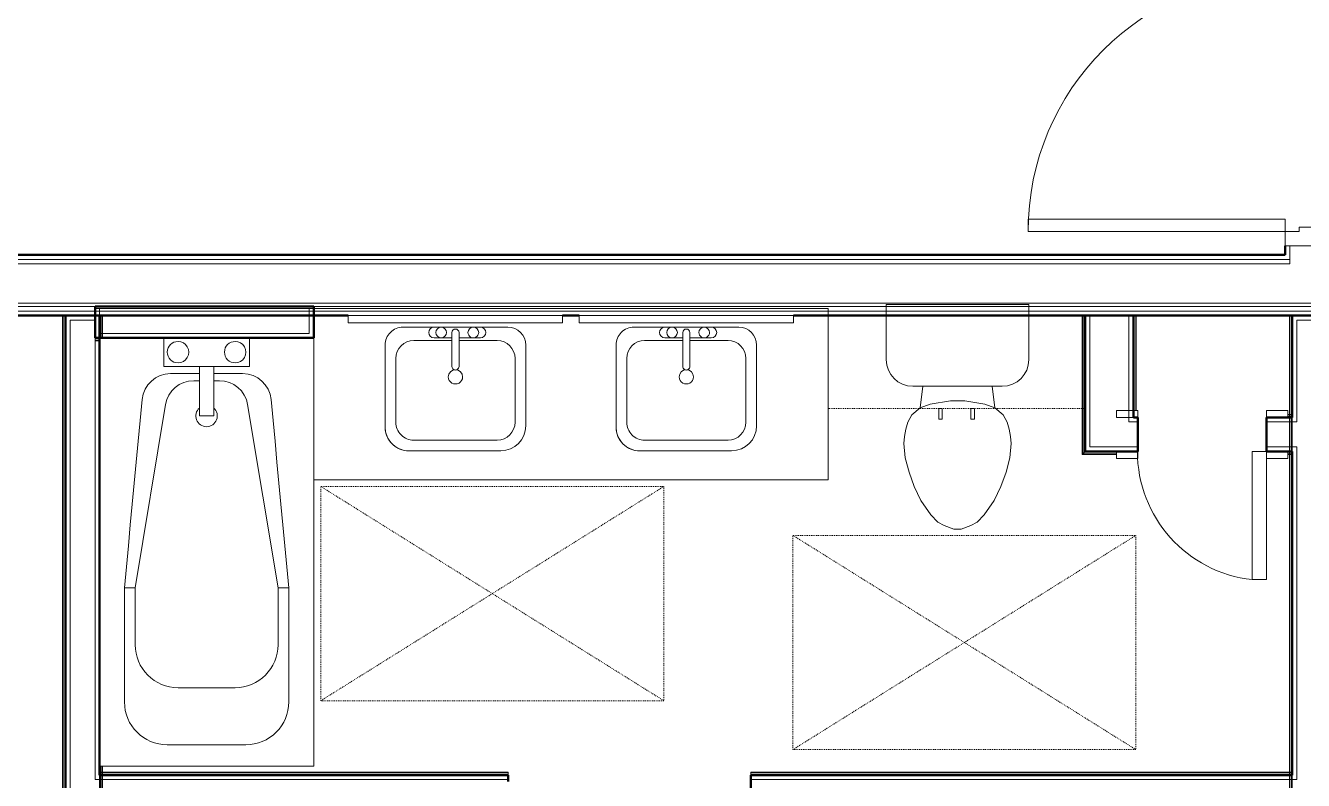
# Model space of a CAD drawing. Header units: inches. Extents: x -4218 to -1830, y 9756 to 12426.
# Drawn here: x -3681.6 to -3502.7, y 10279.2 to 10385 of the extents above; entities that cross this region are included whole.
import ezdxf

# ---------------------------------------------------------------- set-up
doc = ezdxf.new("R2010")
doc.units = ezdxf.units.IN
doc.header["$MEASUREMENT"] = 0
doc.linetypes.add('Dash', pattern=[0.25, 0.125, -0.125])
for name, color, linetype, lineweight in [('0-1', 7, 'Continuous', 5), ('0-2', 252, 'Continuous', 9), ('0-3', 7, 'Continuous', 9), ('A-DOOR-1', 7, 'Continuous', 9), ('A-DOOR-2', 50, 'Continuous', 20), ('A-DOOR-FRAM-1', 50, 'Continuous', 20), ('A-GENM-HDLN-1', 7, 'Dash', 9), ('A-WALL-1', 250, 'Continuous', 50), ('A-WALL-2', 10, 'Continuous', 13), ('A-WALL-3', 253, 'Continuous', 9), ('A-WALL-4', 254, 'Continuous', 9), ('A-WALL-5', 252, 'Continuous', 9), ('A-WALL-6', 7, 'Continuous', 9), ('I-WALL-1', 250, 'Continuous', 50), ('I-WALL-2', 254, 'Continuous', 9), ('I-WALL-3', 253, 'Continuous', 9), ('I-WALL-4', 252, 'Continuous', 9), ('P-SANR-FIXT-1', 7, 'Continuous', 9), ('P-SANR-FIXT-2', 252, 'Continuous', 9), ('P-SANR-FIXT-3', 253, 'Continuous', 9), ('Q-CASE-1', 253, 'Continuous', 9), ('Q-CASE-2', 252, 'Continuous', 9), ('Q-CASE-3', 7, 'Continuous', 9), ('Q-CASE-5', 254, 'Continuous', 9), ('Q-CASE-6', 7, 'Dash', 9)]:
    doc.layers.add(name, color=color, linetype=linetype, lineweight=lineweight)

# ---------------------------------------------------------------- blocks, each defined once
blk = doc.blocks.new('Basic Wall _ INT - W4BØF - _5_8 GYP - 2X4 WOOD_BATT_ - 5_8 GYP_ - ___-2683477-BACKGROUND - 1ST FLOOR')
at = {"layer": 'A-WALL-3'}
for p, q in [((-3671.3, 10344.34), (-3671.26, 10344.34)), ((-3671.26, 10344.34), (-3671.23, 10344.34)), ((-3671.23, 10344.34), (-3671.17, 10344.34)), ((-3671.17, 10344.34), (-3671.1, 10344.34)), ((-3671.1, 10344.34), (-3671, 10344.34)), ((-3671, 10344.34), (-3670.89, 10344.34)), ((-3670.95, 10341.84), (-3670.95, 10344.34)), ((-3671.3, 10341.84), (-3671.3, 10341.21)), ((-3670.95, 10341.21), (-3670.95, 10341.83)), ((-3671.3, 10279.96), (-3671.3, 10276.96)), ((-3670.95, 10280.26), (-3670.95, 10280.38)), ((-3670.95, 10280.17), (-3670.95, 10280.26)), ((-3670.95, 10280.11), (-3670.95, 10280.17)), ((-3670.95, 10279.34), (-3670.95, 10279.96)), ((-3670.95, 10276.96), (-3670.95, 10279.34)), ((-3671.3, 10239.96), (-3671.3, 10236.96))]:
    blk.add_line(p, q, dxfattribs=at)
at = {"layer": 'A-WALL-4'}
for p, q in [((-3671.27, 10344.34), (-3671.3, 10344.34)), ((-3671.3, 10344.34), (-3671.3, 10341.84)), ((-3671.1, 10344.34), (-3671.16, 10344.34)), ((-3670.95, 10344.34), (-3671.09, 10344.34)), ((-3670.89, 10344.34), (-3670.95, 10344.34))]:
    blk.add_line(p, q, dxfattribs=at)
at = {"layer": 'A-WALL-5'}
for p, q in [((-3671.17, 10341.84), (-3671.17, 10344.34)), ((-3670.89, 10341.84), (-3670.89, 10344.34)), ((-3671.17, 10341.21), (-3671.17, 10341.84)), ((-3670.89, 10341.21), (-3670.89, 10341.83)), ((-3671.3, 10281.21), (-3671.3, 10279.96)), ((-3671.17, 10279.34), (-3671.17, 10279.96)), ((-3670.95, 10280.38), (-3670.95, 10281.21)), ((-3670.89, 10280.26), (-3670.89, 10280.38)), ((-3670.89, 10280.17), (-3670.89, 10280.26)), ((-3670.89, 10280.11), (-3670.89, 10280.17)), ((-3670.89, 10279.34), (-3670.89, 10279.96)), ((-3671.17, 10276.96), (-3671.17, 10279.34)), ((-3670.89, 10276.96), (-3670.89, 10279.33)), ((-3671.3, 10236.96), (-3671.3, 10210.34)), ((-3670.95, 10210.34), (-3670.95, 10236.96)), ((-3671.3, 10210.34), (-3671.27, 10210.34)), ((-3671.16, 10210.34), (-3671.1, 10210.34)), ((-3671.09, 10210.34), (-3670.95, 10210.34)), ((-3670.95, 10210.34), (-3670.89, 10210.34))]:
    blk.add_line(p, q, dxfattribs=at)
at = {"layer": 'A-WALL-6'}
for p, q in [((-3671.17, 10279.96), (-3671.17, 10281.21)), ((-3670.89, 10280.38), (-3670.89, 10281.21)), ((-3671.17, 10210.34), (-3671.17, 10236.96)), ((-3670.89, 10210.34), (-3670.89, 10236.96)), ((-3671.26, 10210.34), (-3671.3, 10210.34)), ((-3671.17, 10210.34), (-3671.26, 10210.34)), ((-3670.89, 10210.34), (-3671.17, 10210.34))]:
    blk.add_line(p, q, dxfattribs=at)
blk = doc.blocks.new('Basic Wall _ INT - W4BØF - _5_8 GYP - 2X4 WOOD_BATT_ - 5_8 GYP_ - ___-2683476-BACKGROUND - 1ST FLOOR')
at = {"layer": 'A-WALL-3'}
for p, q in [((-3676.4, 10344.34), (-3676.46, 10344.34)), ((-3676.25, 10344.34), (-3676.4, 10344.34)), ((-3676.19, 10344.34), (-3676.25, 10344.34)), ((-3676.05, 10344.34), (-3676.07, 10344.34)), ((-3676.05, 10276.96), (-3676.05, 10273.96)), ((-3676.05, 10239.96), (-3676.05, 10236.96))]:
    blk.add_line(p, q, dxfattribs=at)
at = {"layer": 'A-WALL-5'}
for p, q in [((-3676.46, 10344.34), (-3676.17, 10344.34)), ((-3676.4, 10276.96), (-3676.4, 10344.34)), ((-3676.17, 10344.34), (-3676.09, 10344.34)), ((-3676.09, 10344.34), (-3676.05, 10344.34)), ((-3676.05, 10344.34), (-3676.05, 10276.96)), ((-3676.4, 10210.34), (-3676.4, 10236.96)), ((-3676.05, 10236.96), (-3676.05, 10210.34)), ((-3676.46, 10210.34), (-3676.4, 10210.34)), ((-3676.4, 10210.34), (-3676.25, 10210.34)), ((-3676.25, 10210.34), (-3676.19, 10210.34)), ((-3676.07, 10210.34), (-3676.05, 10210.34))]:
    blk.add_line(p, q, dxfattribs=at)
at = {"layer": 'A-WALL-6'}
for p, q in [((-3676.46, 10276.96), (-3676.46, 10344.34)), ((-3676.17, 10344.34), (-3676.17, 10276.96)), ((-3676.46, 10210.34), (-3676.46, 10236.96)), ((-3676.17, 10236.96), (-3676.17, 10210.34)), ((-3676.17, 10210.34), (-3676.46, 10210.34)), ((-3676.09, 10210.34), (-3676.17, 10210.34)), ((-3676.05, 10210.34), (-3676.09, 10210.34))]:
    blk.add_line(p, q, dxfattribs=at)
blk = doc.blocks.new('Basic Wall _ INT - W4BØF - _5_8 GYP - 2X4 WOOD_BATT_ - 5_8 GYP_ - ___-2683478-BACKGROUND - 1ST FLOOR')
at = {"layer": 'A-WALL-3'}
for p, q in [((-3671.3, 10280.26), (-3671.3, 10280.38)), ((-3671.3, 10280.09), (-3671.3, 10280.26)), ((-3671.3, 10280.09), (-3671.3, 10280.09)), ((-3671.3, 10280.03), (-3671.3, 10280.09)), ((-3671.15, 10280.32), (-3671.1, 10280.32)), ((-3671.09, 10280.32), (-3671, 10280.32)), ((-3670.99, 10280.32), (-3670.89, 10280.32)), ((-3504.69, 10280.32), (-3504.59, 10280.32)), ((-3504.58, 10280.32), (-3504.5, 10280.32)), ((-3504.49, 10280.32), (-3504.44, 10280.32)), ((-3504.3, 10280.38), (-3504.3, 10280.09)), ((-3504.3, 10280.09), (-3504.3, 10280.08)), ((-3504.3, 10280.08), (-3504.3, 10280.03))]:
    blk.add_line(p, q, dxfattribs=at)
at = {"layer": 'A-WALL-4'}
for p, q in [((-3671.3, 10280.38), (-3671.3, 10280.32)), ((-3671.3, 10280.32), (-3671.3, 10280.17)), ((-3671.3, 10280.17), (-3671.3, 10280.1)), ((-3671.3, 10279.99), (-3671.3, 10279.96)), ((-3504.3, 10280.32), (-3504.3, 10280.38)), ((-3504.3, 10280.17), (-3504.3, 10280.32)), ((-3504.3, 10280.1), (-3504.3, 10280.17)), ((-3504.3, 10279.96), (-3504.3, 10279.99))]:
    blk.add_line(p, q, dxfattribs=at)
at = {"layer": 'A-WALL-5'}
for p, q in [((-3671.3, 10280.01), (-3671.3, 10280.03)), ((-3671.3, 10279.96), (-3671.3, 10280.01)), ((-3614.1, 10279.96), (-3671.3, 10279.96)), ((-3671.15, 10280.38), (-3671.1, 10280.38)), ((-3671.09, 10280.38), (-3671, 10280.38)), ((-3670.99, 10280.38), (-3670.89, 10280.38)), ((-3670.89, 10280.32), (-3614.1, 10280.32)), ((-3614.1, 10280.32), (-3614.1, 10280.38)), ((-3614.1, 10280.17), (-3614.1, 10280.32)), ((-3614.1, 10280.1), (-3614.1, 10280.17)), ((-3614.1, 10279.96), (-3614.1, 10279.99)), ((-3580.1, 10280.38), (-3580.1, 10280.32)), ((-3580.1, 10280.32), (-3580.1, 10280.17)), ((-3580.1, 10280.32), (-3504.71, 10280.32)), ((-3580.1, 10280.17), (-3580.1, 10280.1)), ((-3580.1, 10279.99), (-3580.1, 10279.96)), ((-3504.3, 10279.96), (-3580.1, 10279.96)), ((-3504.69, 10280.38), (-3504.59, 10280.38)), ((-3504.58, 10280.38), (-3504.5, 10280.38)), ((-3504.49, 10280.38), (-3504.44, 10280.38)), ((-3504.3, 10280.03), (-3504.3, 10280.01)), ((-3504.3, 10280.01), (-3504.3, 10279.96))]:
    blk.add_line(p, q, dxfattribs=at)
at = {"layer": 'A-WALL-6'}
for p, q in [((-3614.1, 10280.09), (-3671.3, 10280.09)), ((-3670.89, 10280.38), (-3614.1, 10280.38)), ((-3614.1, 10280.38), (-3614.1, 10280.09)), ((-3614.1, 10280.09), (-3614.1, 10280.01)), ((-3614.1, 10280.01), (-3614.1, 10279.96)), ((-3580.1, 10280.09), (-3580.1, 10280.38)), ((-3580.1, 10280.38), (-3504.71, 10280.38)), ((-3504.3, 10280.09), (-3580.1, 10280.09)), ((-3580.1, 10280.01), (-3580.1, 10280.09)), ((-3580.1, 10279.96), (-3580.1, 10280.01))]:
    blk.add_line(p, q, dxfattribs=at)
blk = doc.blocks.new('Basic Wall _ INT - W4BØF - _5_8 GYP - 2X4 WOOD_BATT_ - 5_8 GYP_ - ___-2683486-BACKGROUND - 1ST FLOOR')
at = {"layer": 'A-WALL-3'}
for p, q in [((-3504.65, 10344.34), (-3504.71, 10344.34)), ((-3504.5, 10344.34), (-3504.65, 10344.34)), ((-3504.44, 10344.34), (-3504.5, 10344.34)), ((-3504.3, 10344.34), (-3504.32, 10344.34)), ((-3504.65, 10330.36), (-3504.65, 10330.47)), ((-3504.65, 10330.27), (-3504.65, 10330.35)), ((-3504.65, 10330.21), (-3504.65, 10330.26)), ((-3504.65, 10325.31), (-3504.65, 10330.06)), ((-3504.3, 10330.06), (-3504.3, 10325.31)), ((-3504.65, 10325.11), (-3504.65, 10325.16)), ((-3504.65, 10325.02), (-3504.65, 10325.1)), ((-3504.65, 10324.9), (-3504.65, 10325.01)), ((-3504.65, 10280.26), (-3504.65, 10280.38)), ((-3504.65, 10280.17), (-3504.65, 10280.26)), ((-3504.65, 10280.11), (-3504.65, 10280.17)), ((-3504.65, 10279.34), (-3504.65, 10279.96)), ((-3504.3, 10279.96), (-3504.3, 10275.21)), ((-3504.65, 10275.84), (-3504.65, 10279.27)), ((-3504.65, 10275.21), (-3504.65, 10275.83)), ((-3504.65, 10275.01), (-3504.65, 10275.07)), ((-3504.65, 10274.92), (-3504.65, 10275.01)), ((-3504.65, 10274.8), (-3504.65, 10274.92)), ((-3504.71, 10266.04), (-3504.65, 10266.01)), ((-3504.65, 10266.01), (-3504.5, 10265.95)), ((-3504.5, 10265.95), (-3504.44, 10265.93)), ((-3504.32, 10265.88), (-3504.3, 10265.87))]:
    blk.add_line(p, q, dxfattribs=at)
at = {"layer": 'A-WALL-5'}
for p, q in [((-3504.71, 10344.34), (-3504.42, 10344.34)), ((-3504.65, 10330.47), (-3504.65, 10344.34)), ((-3504.42, 10344.34), (-3504.41, 10344.34)), ((-3504.41, 10344.34), (-3504.38, 10344.34)), ((-3504.38, 10344.34), (-3504.36, 10344.34)), ((-3504.36, 10344.34), (-3504.34, 10344.34)), ((-3504.34, 10344.34), (-3504.3, 10344.34)), ((-3504.3, 10344.34), (-3504.3, 10330.06)), ((-3504.71, 10330.36), (-3504.71, 10330.47)), ((-3504.71, 10330.27), (-3504.71, 10330.35)), ((-3504.71, 10330.21), (-3504.71, 10330.26)), ((-3504.71, 10325.31), (-3504.71, 10330.06)), ((-3504.42, 10330.06), (-3504.42, 10329.45)), ((-3504.42, 10329.43), (-3504.42, 10325.33)), ((-3504.71, 10325.11), (-3504.71, 10325.16)), ((-3504.71, 10325.02), (-3504.71, 10325.1)), ((-3504.71, 10324.91), (-3504.71, 10325.01)), ((-3504.65, 10280.38), (-3504.65, 10324.89)), ((-3504.3, 10325.31), (-3504.3, 10279.96)), ((-3504.71, 10280.26), (-3504.71, 10280.38)), ((-3504.71, 10280.17), (-3504.71, 10280.26)), ((-3504.71, 10280.11), (-3504.71, 10280.17)), ((-3504.71, 10279.34), (-3504.71, 10279.96)), ((-3504.42, 10279.96), (-3504.42, 10279.34)), ((-3504.71, 10279.29), (-3504.71, 10279.34)), ((-3504.71, 10275.84), (-3504.71, 10279.26)), ((-3504.42, 10279.32), (-3504.42, 10275.84)), ((-3504.71, 10275.21), (-3504.71, 10275.82)), ((-3504.71, 10275.01), (-3504.71, 10275.07)), ((-3504.71, 10274.92), (-3504.71, 10275.01)), ((-3504.71, 10274.8), (-3504.71, 10274.92)), ((-3504.65, 10266.01), (-3504.65, 10274.8)), ((-3504.42, 10275.83), (-3504.42, 10275.21)), ((-3504.3, 10275.21), (-3504.3, 10265.87))]:
    blk.add_line(p, q, dxfattribs=at)
at = {"layer": 'A-WALL-6'}
for p, q in [((-3504.71, 10330.47), (-3504.71, 10344.34)), ((-3504.42, 10344.34), (-3504.42, 10330.06)), ((-3504.71, 10280.38), (-3504.71, 10324.89)), ((-3504.42, 10325.31), (-3504.42, 10279.96)), ((-3504.71, 10266.04), (-3504.71, 10274.8)), ((-3504.42, 10275.21), (-3504.42, 10265.92))]:
    blk.add_line(p, q, dxfattribs=at)
at = {"layer": 'A-WALL-6', "flags": 128}
for points in [[(-3504.42, 10265.92), (-3504.44, 10265.93), (-3504.5, 10265.95), (-3504.59, 10265.99), (-3504.71, 10266.04)], [(-3504.34, 10265.89), (-3504.36, 10265.89), (-3504.38, 10265.9), (-3504.4, 10265.91), (-3504.41, 10265.92), (-3504.42, 10265.92), (-3504.42, 10265.92)]]:
    blk.add_lwpolyline(points, dxfattribs=at)
blk = doc.blocks.new('Bath Tub - Maestro - 60_x30_-1352617-BACKGROUND - 1ST FLOOR')
at = {"layer": 'P-SANR-FIXT-1'}
for p, q in [((60, 30), (19.88, 30)), ((60, 0), (60, 30)), ((35, 26.5), (51, 26.5)), ((35, 26.5), (35, 25)), ((35, 25), (9.35, 20.74)), ((43, 25), (35, 25)), ((4, 21), (0, 21)), ((4, 16), (4, 21)), ((5, 16), (5, 20.04)), ((57, 20.5), (57, 9.5)), ((49, 11), (49, 19)), ((6, 16.8), (6, 16)), ((4, 14), (4, 16)), ((4, 16), (10.94, 16)), ((10.94, 14), (10.94, 16)), ((4, 9), (4, 14)), ((10.94, 14), (4, 14)), ((5, 9.96), (5, 14)), ((6, 14), (6, 13.2)), ((0, 9), (4, 9)), ((9.35, 9.26), (35, 5)), ((35, 3.5), (35, 5)), ((35, 5), (43, 5)), ((51, 3.5), (35, 3.5))]:
    blk.add_line(p, q, dxfattribs=at)
at = {"layer": 'P-SANR-FIXT-1', "flags": 128}
for points in [[(8.63, 24.03), (11.56, 24.3), (14.49, 24.58), (17.42, 24.85), (20.35, 25.13), (23.28, 25.4), (26.21, 25.68), (29.14, 25.95), (32.07, 26.23), (35, 26.5)], [(35, 3.5), (32.07, 3.77), (29.14, 4.05), (26.21, 4.32), (23.28, 4.6), (20.35, 4.87), (17.42, 5.15), (14.49, 5.42), (11.56, 5.7), (8.63, 5.97)]]:
    blk.add_lwpolyline(points, dxfattribs=at)
at = {"layer": 'P-SANR-FIXT-1'}
for centre, radius, start, end in [((51, 20.5), 6, 360, 90), ((9, 20.04), 4, 95.3558, 180), ((43, 19), 6, 360, 90), ((2, 19), 1.5, 360, 180), ((10, 16.8), 4, 99.4223, 180), ((2, 19), 1.5, 180, 360), ((10.94, 15), 1.5, 360, 137.9289), ((10.94, 15), 1.5, 222.0711, 360), ((10, 13.2), 4, 180, 260.5777), ((2, 11), 1.5, 360, 180), ((2, 11), 1.5, 180, 360), ((43, 11), 6, 270, 0), ((9, 9.96), 4, 180, 264.6442), ((51, 9.5), 6, 270, 360)]:
    blk.add_arc(centre, radius, start, end, dxfattribs=at)
at = {"layer": 'P-SANR-FIXT-2'}
for p, q in [((0, 30), (0, 21)), ((0, 21), (0, 9)), ((0, 9), (0, 0)), ((0, 0), (60, 0))]:
    blk.add_line(p, q, dxfattribs=at)
at = {"layer": 'P-SANR-FIXT-3'}
blk.add_line((0, 21), (0, 9), dxfattribs=at)
blk = doc.blocks.new('Toilet-Domestic-3D - Toilet-Domestic-3D-2939674-BACKGROUND - 1ST FLOOR')
at = {"layer": 'P-SANR-FIXT-1'}
for p, q in [((-3.74, 10), (-2.74, 11)), ((-2.74, 11), (-1.87, 11.5)), ((-1.87, 11.5), (-0.5, 12)), ((-0.5, 12), (0.5, 12)), ((0.5, 12), (1.87, 11.5)), ((1.87, 11.5), (2.74, 11)), ((2.74, 11), (3.74, 10)), ((-5.13, 8), (-3.74, 10)), ((3.74, 10), (5.13, 8)), ((-6.06, 6), (-5.13, 8)), ((5.13, 8), (6.06, 6)), ((-6.79, 4), (-6.06, 6)), ((6.06, 6), (6.79, 4)), ((-7.33, 1.99), (-6.79, 4)), ((6.79, 4), (7.33, 1.99)), ((-7.5, 0), (-7.33, 1.99)), ((7.33, 1.99), (7.5, 0)), ((-7.41, -1), (-7.5, 0)), ((-7.24, -2), (-7.41, -1)), ((7.41, -1), (7.24, -2)), ((7.5, 0), (7.41, -1)), ((-6.97, -3), (-7.24, -2)), ((-6.4, -4), (-6.97, -3)), ((6.97, -3), (6.4, -4)), ((7.24, -2), (6.97, -3)), ((-5.21, -5), (-6.4, -4)), ((-3.84, -5.5), (-5.21, -5)), ((-4.86, -8.02), (-5.21, -5)), ((5.21, -5), (3.84, -5.5)), ((4.86, -8.02), (5.21, -5)), ((6.4, -4), (5.21, -5)), ((-1, -6), (-3.84, -5.5)), ((1, -6), (-1, -6)), ((3.84, -5.5), (1, -6)), ((6.25, -8.02), (-6.25, -8.02)), ((-9.98, -11.75), (-9.98, -17.93)), ((9.98, -17.93), (9.98, -11.75))]:
    blk.add_line(p, q, dxfattribs=at)
for centre, start, end in [((-6.25, -11.75), 90, 180), ((6.25, -11.75), 0, 90)]:
    blk.add_arc(centre, 3.73, start, end, dxfattribs=at)
at = {"layer": 'P-SANR-FIXT-2'}
for p, q in [((-9.98, -17.93), (-9.98, -19.46)), ((-9.98, -19.48), (9.98, -19.48)), ((9.98, -19.47), (9.98, -17.93))]:
    blk.add_line(p, q, dxfattribs=at)
blk = doc.blocks.new('Bath Vanity - Bath Vanity 72_-3150018-BACKGROUND - 1ST FLOOR')
at = {"layer": 'Q-CASE-1'}
blk.add_line((36.74, 0.02), (36.74, 1), dxfattribs=at)
at = {"layer": 'Q-CASE-2'}
for p, q in [((36.74, 1), (36.74, 4.12)), ((-35.26, 1), (-35.26, 0)), ((-35.26, 0), (36.74, 0))]:
    blk.add_line(p, q, dxfattribs=at)
at = {"layer": 'Q-CASE-3'}
for p, q in [((36.74, 24), (-35.26, 24)), ((-35.26, 24), (-35.26, 1)), ((36.74, 4.12), (36.74, 24))]:
    blk.add_line(p, q, dxfattribs=at)
blk = doc.blocks.new('ADA Clearances - 30_x48_-1721104-BACKGROUND - 1ST FLOOR')
at = {"layer": 'A-GENM-HDLN-1'}
for p, q in [((15, 24), (-15, -24)), ((-15, 24), (15, -24)), ((-15, -24), (-15, 24)), ((-15, 24), (15, 24)), ((15, 24), (15, -24)), ((15, -24), (-15, -24))]:
    blk.add_line(p, q, dxfattribs=at)
blk = doc.blocks.new('M_Sink Vanity-Square - 500 x 440mm-V3-BACKGROUND - 1ST FLOOR')
at = {"layer": 'P-SANR-FIXT-1'}
for p, q in [((-5.72, 10.23), (7.14, 10.23)), ((-5.72, 10.23), (7.14, 10.23)), ((-5.22, 8.73), (6.46, 8.73)), ((-9.22, -4.59), (-9.22, 6.73)), ((-9.22, -4.59), (-9.22, 6.73)), ((-7.72, -2.72), (-7.72, 6.23)), ((8.96, 6.23), (8.96, -2.72)), ((10.46, 6.91), (10.46, -4.59)), ((10.46, 6.91), (10.46, -4.59)), ((0.12, -6.33), (0.12, -1.59)), ((1.12, -6.33), (1.12, -1.59)), ((0.12, -5.22), (-5.22, -5.22)), ((6.46, -5.22), (1.12, -5.22)), ((7.96, -7.09), (-6.72, -7.09)), ((7.96, -7.09), (-6.72, -7.09)), ((-2.88, -5.59), (0.12, -5.59)), ((3.62, -7.09), (-2.88, -7.09)), ((1.12, -5.59), (3.62, -5.59))]:
    blk.add_line(p, q, dxfattribs=at)
for centre, radius, start, end in [((-5.72, 6.73), 3.5, 90, 180), ((-5.72, 6.73), 3.5, 90, 180), ((7.14, 6.91), 3.32, 0, 90), ((7.14, 6.91), 3.32, 360, 90), ((-5.22, 6.23), 2.5, 90, 180), ((6.46, 6.23), 2.5, 360, 90), ((0.62, -0.13), 1, 360, 180), ((0.62, -0.13), 1, 180, 0), ((0.62, -1.59), 0.5, 360, 180), ((-5.22, -2.72), 2.5, 180, 270), ((6.46, -2.72), 2.5, 270, 360), ((-6.72, -4.59), 2.5, 180, 270), ((-6.72, -4.59), 2.5, 180, 270), ((7.96, -4.59), 2.5, 270, 0), ((7.96, -4.59), 2.5, 270, 0), ((-2.88, -6.34), 0.75, 90, 270), ((-1.88, -6.34), 0.75, 360, 180), ((-1.88, -6.34), 0.75, 180, 0), ((0.62, -6.33), 0.5, 180, 0), ((2.62, -6.34), 0.75, 0, 180), ((2.62, -6.34), 0.75, 180, 0), ((3.62, -6.34), 0.75, 270, 90)]:
    blk.add_arc(centre, radius, start, end, dxfattribs=at)
blk = doc.blocks.new('300 Series Wall Hung Cabinet_326 - 36_-2909953-BACKGROUND - 1ST FLOOR')
at = {"layer": 'Q-CASE-3'}
for p, q in [((-2.01, 14.69), (-2.5, 14.69)), ((-2.5, 14.69), (-2.5, 13.19)), ((-2.01, 13.19), (-2.01, 14.69)), ((2.49, 14.69), (2, 14.69)), ((2, 14.69), (2, 13.19)), ((2.49, 13.19), (2.49, 14.69)), ((-2.01, 13.19), (-2.5, 13.19)), ((2.49, 13.19), (2, 13.19))]:
    blk.add_line(p, q, dxfattribs=at)
at = {"layer": 'Q-CASE-6'}
for p, q in [((-18, 0.19), (-18, 13.19)), ((-18, 13.19), (18, 13.19)), ((18, 13.19), (18, 0.19)), ((18, 0.19), (-18, 0.19))]:
    blk.add_line(p, q, dxfattribs=at)
blk = doc.blocks.new('BATHROOM MIRROR - BATHROOM MIRROR 30_-2860221-BACKGROUND - 1ST FLOOR')
at = {"layer": 'Q-CASE-3'}
for p, q in [((-14.26, -23), (15.74, -23)), ((-14.26, -23), (-14.26, -24)), ((15.74, -24), (15.74, -23)), ((15.74, -24), (-14.26, -24))]:
    blk.add_line(p, q, dxfattribs=at)
at = {"layer": 'Q-CASE-5'}
blk.add_line((12.74, -24), (-11.26, -24), dxfattribs=at)
blk = doc.blocks.new('Basic Wall _ INT - W4FØF - INT - _5_8 GYP - 2X4 WOOD_BATT__ - ___-3104785-BACKGROUND - 1ST FLOOR')
at = {"layer": 'A-WALL-3'}
for p, q in [((-3671.92, 10341.17), (-3671.92, 10341.21)), ((-3671.92, 10341.15), (-3671.92, 10341.17)), ((-3671.92, 10341.13), (-3671.92, 10341.15)), ((-3671.92, 10341.11), (-3671.92, 10341.13)), ((-3671.92, 10341.09), (-3671.92, 10341.11)), ((-3671.92, 10340.8), (-3671.92, 10341.09)), ((-3671.3, 10341.21), (-3671.9, 10341.21)), ((-3671.9, 10340.86), (-3671.3, 10340.86))]:
    blk.add_line(p, q, dxfattribs=at)
at = {"layer": 'A-WALL-4'}
for p, q in [((-3671.92, 10341.21), (-3671.92, 10341.19)), ((-3671.92, 10341.07), (-3671.92, 10341.01)), ((-3671.92, 10341.01), (-3671.92, 10340.86)), ((-3671.92, 10340.86), (-3671.92, 10340.8))]:
    blk.add_line(p, q, dxfattribs=at)
at = {"layer": 'A-WALL-5'}
for p, q in [((-3671.9, 10341.09), (-3671.3, 10341.09)), ((-3671.9, 10340.8), (-3671.3, 10340.8))]:
    blk.add_line(p, q, dxfattribs=at)
blk = doc.blocks.new('Basic Wall _ INT - W6BØF - _5_8 GYP - 2X6 WOOD_BATT_ - 5_8 GYP_ - ___-3114956-BACKGROUND - 1ST FLOOR')
at = {"layer": 'A-WALL-3'}
for p, q in [((-3526.52, 10344.34), (-3526.55, 10344.34)), ((-3526.35, 10344.34), (-3526.41, 10344.34)), ((-3526.2, 10344.34), (-3526.34, 10344.34)), ((-3526.14, 10344.34), (-3526.2, 10344.34))]:
    blk.add_line(p, q, dxfattribs=at)
at = {"layer": 'A-WALL-5'}
for p, q in [((-3526.55, 10344.34), (-3526.51, 10344.34)), ((-3526.55, 10344.34), (-3526.55, 10331.06)), ((-3526.51, 10344.34), (-3526.42, 10344.34)), ((-3526.42, 10344.34), (-3526.14, 10344.34)), ((-3526.2, 10331.06), (-3526.2, 10344.34))]:
    blk.add_line(p, q, dxfattribs=at)
at = {"layer": 'A-WALL-6'}
for p, q in [((-3526.42, 10331.06), (-3526.42, 10344.34)), ((-3526.14, 10331.06), (-3526.14, 10344.34))]:
    blk.add_line(p, q, dxfattribs=at)
blk = doc.blocks.new('Basic Wall _ INT - W6BØF - _5_8 GYP - 2X6 WOOD_BATT_ - 5_8 GYP_ - ___-3114955-BACKGROUND - 1ST FLOOR')
at = {"layer": 'A-WALL-3'}
for p, q in [((-3533.65, 10344.34), (-3533.71, 10344.34)), ((-3533.5, 10344.34), (-3533.65, 10344.34)), ((-3533.44, 10344.34), (-3533.5, 10344.34)), ((-3533.3, 10344.34), (-3533.32, 10344.34)), ((-3533.71, 10324.89), (-3533.65, 10324.96)), ((-3533.65, 10324.96), (-3533.5, 10325.1)), ((-3533.5, 10325.1), (-3533.44, 10325.17)), ((-3533.32, 10325.28), (-3533.3, 10325.31))]:
    blk.add_line(p, q, dxfattribs=at)
at = {"layer": 'A-WALL-5'}
for p, q in [((-3533.71, 10344.34), (-3533.42, 10344.34)), ((-3533.65, 10324.96), (-3533.65, 10344.34)), ((-3533.42, 10344.34), (-3533.34, 10344.34)), ((-3533.34, 10344.34), (-3533.3, 10344.34)), ((-3533.3, 10344.34), (-3533.3, 10325.31))]:
    blk.add_line(p, q, dxfattribs=at)
at = {"layer": 'A-WALL-6'}
for p, q in [((-3533.71, 10324.89), (-3533.71, 10344.34)), ((-3533.42, 10344.34), (-3533.42, 10325.18)), ((-3533.3, 10325.31), (-3533.34, 10325.26))]:
    blk.add_line(p, q, dxfattribs=at)
at = {"layer": 'A-WALL-6', "flags": 128}
for points in [[(-3533.42, 10325.18), (-3533.44, 10325.16), (-3533.5, 10325.1), (-3533.59, 10325.01), (-3533.71, 10324.89)], [(-3533.34, 10325.26), (-3533.36, 10325.24), (-3533.38, 10325.22), (-3533.4, 10325.21), (-3533.41, 10325.19), (-3533.42, 10325.18), (-3533.42, 10325.18)]]:
    blk.add_lwpolyline(points, dxfattribs=at)
blk = doc.blocks.new('Basic Wall _ INT - W4BØF - _5_8 GYP - 2X4 WOOD_BATT_ - 5_8 GYP_ - ___-3114953-BACKGROUND - 1ST FLOOR')
at = {"layer": 'A-WALL-3'}
for p, q in [((-3533.65, 10324.96), (-3533.71, 10324.89)), ((-3533.5, 10325.1), (-3533.65, 10324.96)), ((-3533.44, 10325.17), (-3533.5, 10325.1)), ((-3533.3, 10325.31), (-3533.32, 10325.28)), ((-3528.92, 10325.31), (-3525.92, 10325.31)), ((-3504.62, 10324.96), (-3504.71, 10324.96)), ((-3504.52, 10324.96), (-3504.59, 10324.96)), ((-3504.3, 10325.24), (-3504.3, 10325.22)), ((-3504.3, 10325.22), (-3504.3, 10325.18)), ((-3504.3, 10325.18), (-3504.3, 10324.89))]:
    blk.add_line(p, q, dxfattribs=at)
at = {"layer": 'A-WALL-4'}
for p, q in [((-3504.3, 10325.28), (-3504.3, 10325.31)), ((-3504.3, 10325.1), (-3504.3, 10325.17)), ((-3504.3, 10324.96), (-3504.3, 10325.1)), ((-3504.3, 10324.89), (-3504.3, 10324.96))]:
    blk.add_line(p, q, dxfattribs=at)
at = {"layer": 'A-WALL-5'}
for p, q in [((-3528.92, 10324.96), (-3533.65, 10324.96)), ((-3533.3, 10325.31), (-3528.92, 10325.31)), ((-3504.92, 10325.31), (-3504.3, 10325.31)), ((-3504.71, 10324.96), (-3504.92, 10324.96)), ((-3504.62, 10324.89), (-3504.71, 10324.89)), ((-3504.52, 10324.89), (-3504.59, 10324.89)), ((-3504.3, 10325.31), (-3504.3, 10325.26)), ((-3504.3, 10325.26), (-3504.3, 10325.24))]:
    blk.add_line(p, q, dxfattribs=at)
at = {"layer": 'A-WALL-6'}
for p, q in [((-3528.92, 10324.89), (-3533.71, 10324.89)), ((-3533.42, 10325.18), (-3528.92, 10325.18)), ((-3533.34, 10325.26), (-3533.3, 10325.31)), ((-3504.92, 10325.18), (-3504.3, 10325.18)), ((-3504.71, 10324.89), (-3504.92, 10324.89))]:
    blk.add_line(p, q, dxfattribs=at)
at = {"layer": 'A-WALL-6', "flags": 128}
for points in [[(-3533.71, 10324.89), (-3533.59, 10325.01), (-3533.5, 10325.1), (-3533.44, 10325.16), (-3533.42, 10325.18)], [(-3533.42, 10325.18), (-3533.42, 10325.18), (-3533.41, 10325.19), (-3533.4, 10325.21), (-3533.38, 10325.22), (-3533.36, 10325.24), (-3533.34, 10325.26)]]:
    blk.add_lwpolyline(points, dxfattribs=at)
blk = doc.blocks.new('Basic Wall _ INT - W4BØF - _5_8 GYP - 2X4 WOOD_BATT_ - 5_8 GYP_ - ___-3114954-BACKGROUND - 1ST FLOOR')
at = {"layer": 'A-WALL-3'}
for p, q in [((-3504.61, 10330.41), (-3504.71, 10330.41)), ((-3504.52, 10330.41), (-3504.59, 10330.41)), ((-3504.45, 10330.41), (-3504.5, 10330.41)), ((-3504.3, 10330.47), (-3504.3, 10330.26)), ((-3504.3, 10330.26), (-3504.3, 10330.18)), ((-3504.3, 10330.18), (-3504.3, 10330.16)), ((-3504.3, 10330.16), (-3504.3, 10330.14)), ((-3504.3, 10330.14), (-3504.3, 10330.12))]:
    blk.add_line(p, q, dxfattribs=at)
at = {"layer": 'A-WALL-4'}
for p, q in [((-3504.3, 10330.41), (-3504.3, 10330.47)), ((-3504.3, 10330.26), (-3504.3, 10330.41)), ((-3504.3, 10330.2), (-3504.3, 10330.26)), ((-3504.3, 10330.06), (-3504.3, 10330.08))]:
    blk.add_line(p, q, dxfattribs=at)
at = {"layer": 'A-WALL-5'}
for p, q in [((-3504.71, 10330.41), (-3504.92, 10330.41)), ((-3504.92, 10330.06), (-3504.3, 10330.06)), ((-3504.61, 10330.47), (-3504.71, 10330.47)), ((-3504.52, 10330.47), (-3504.59, 10330.47)), ((-3504.45, 10330.47), (-3504.5, 10330.47)), ((-3504.3, 10330.12), (-3504.3, 10330.1)), ((-3504.3, 10330.1), (-3504.3, 10330.06))]:
    blk.add_line(p, q, dxfattribs=at)
at = {"layer": 'A-WALL-6'}
for p, q in [((-3504.71, 10330.47), (-3504.92, 10330.47)), ((-3504.3, 10330.18), (-3504.92, 10330.18))]:
    blk.add_line(p, q, dxfattribs=at)
blk = doc.blocks.new('SWING - SINGLE - FLUSH - 1-6 X 6-8 PASSAGE-3199409-BACKGROUND - 1ST FLOOR')
at = {"layer": 'A-DOOR-1'}
blk.add_arc((9, -2.38), 18.07, 180, 263.6442, dxfattribs=at)
at = {"layer": 'A-DOOR-2'}
for p, q in [((7, -2.38), (7, -20.33)), ((9, -2.38), (7, -2.38)), ((9, -2.38), (9, -20.33)), ((9, -20.33), (7, -20.33))]:
    blk.add_line(p, q, dxfattribs=at)
at = {"layer": 'A-DOOR-FRAM-1'}
for p, q in [((-12, 2.37), (-12, 3.37)), ((-12, 3.37), (-9, 3.37)), ((-9, 2.37), (-12, 2.37)), ((-9, 3.37), (-9, 2.37)), ((9, 2.37), (9, 3.37)), ((9, 3.37), (12, 3.37)), ((12, 2.37), (9, 2.37)), ((12, 3.37), (12, 2.37)), ((-12, -2.38), (-9, -2.38)), ((-12, -3.38), (-12, -2.38)), ((-9, -3.38), (-12, -3.38)), ((-9, -2.38), (-9, -3.38)), ((9, -2.38), (12, -2.38)), ((9, -3.38), (9, -2.38)), ((12, -3.38), (9, -3.38)), ((12, -2.38), (12, -3.38))]:
    blk.add_line(p, q, dxfattribs=at)
blk = doc.blocks.new('CTR - 1st Phase - Unit Layouts_rvt-1-BACKGROUND - 1ST FLOOR')
at = {"layer": 'A-WALL-1'}
for p, q in [((-3676.05, 10344.34), (-3676.05, 10273.96)), ((-3675.42, 10344.34), (-3676.05, 10344.34)), ((-3671.92, 10344.34), (-3675.42, 10344.34)), ((-3641.3, 10345.59), (-3671.92, 10345.59)), ((-3671.92, 10345.59), (-3671.92, 10345.34)), ((-3671.92, 10345.34), (-3671.92, 10341.84)), ((-3671.3, 10344.34), (-3671.92, 10344.34)), ((-3671.3, 10279.96), (-3671.3, 10344.34)), ((-3641.3, 10345.34), (-3641.3, 10345.59)), ((-3641.3, 10341.84), (-3641.3, 10345.34)), ((-3533.3, 10344.34), (-3533.3, 10325.31)), ((-3526.55, 10344.34), (-3533.3, 10344.34)), ((-3526.55, 10330.06), (-3526.55, 10344.34)), ((-3504.3, 10344.34), (-3504.3, 10330.06)), ((-3503.67, 10344.34), (-3504.3, 10344.34)), ((-3500.17, 10344.34), (-3503.67, 10344.34)), ((-3671.92, 10341.84), (-3671.92, 10341.21)), ((-3671.92, 10341.21), (-3641.3, 10341.21)), ((-3641.3, 10341.21), (-3641.3, 10341.84)), ((-3525.92, 10330.06), (-3526.55, 10330.06)), ((-3525.92, 10325.31), (-3525.92, 10330.06)), ((-3504.3, 10330.06), (-3507.92, 10330.06)), ((-3507.92, 10330.06), (-3507.92, 10325.31)), ((-3533.3, 10325.31), (-3532.67, 10325.31)), ((-3532.67, 10325.31), (-3526.55, 10325.31)), ((-3526.55, 10325.31), (-3525.92, 10325.31)), ((-3507.92, 10325.31), (-3504.3, 10325.31)), ((-3504.3, 10325.31), (-3504.3, 10279.96)), ((-3614.1, 10279.96), (-3671.3, 10279.96)), ((-3614.1, 10279.09), (-3614.1, 10279.96)), ((-3504.3, 10279.96), (-3580.1, 10279.96)), ((-3580.1, 10279.96), (-3580.1, 10275.21))]:
    blk.add_line(p, q, dxfattribs=at)
at = {"layer": 'A-WALL-2'}
for p, q in [((-3671.92, 10345.34), (-3671.3, 10345.34)), ((-3671.92, 10345.34), (-3671.3, 10345.34)), ((-3671.3, 10345.34), (-3641.92, 10345.34)), ((-3671.3, 10345.34), (-3671.3, 10341.84)), ((-3641.92, 10345.34), (-3641.3, 10345.34)), ((-3641.92, 10345.34), (-3641.3, 10345.34)), ((-3641.92, 10341.84), (-3641.92, 10345.34)), ((-3532.67, 10325.93), (-3532.67, 10344.34)), ((-3527.17, 10329.43), (-3527.17, 10344.34)), ((-3675.42, 10273.96), (-3675.42, 10343.71)), ((-3671.92, 10343.71), (-3675.42, 10343.71)), ((-3671.92, 10279.34), (-3671.92, 10343.71)), ((-3503.67, 10329.43), (-3503.67, 10343.71)), ((-3500.17, 10343.71), (-3503.67, 10343.71)), ((-3671.3, 10341.84), (-3641.92, 10341.84)), ((-3526.55, 10329.43), (-3527.17, 10329.43)), ((-3525.92, 10329.43), (-3526.55, 10329.43)), ((-3504.3, 10329.43), (-3507.92, 10329.43)), ((-3503.67, 10329.43), (-3504.3, 10329.43)), ((-3527.17, 10325.93), (-3532.67, 10325.93)), ((-3526.55, 10325.93), (-3527.17, 10325.93)), ((-3525.92, 10325.93), (-3526.55, 10325.93)), ((-3504.3, 10325.93), (-3507.92, 10325.93)), ((-3503.67, 10325.93), (-3504.3, 10325.93)), ((-3503.67, 10279.34), (-3503.67, 10325.93)), ((-3671.3, 10279.34), (-3671.92, 10279.34)), ((-3671.3, 10279.34), (-3614.1, 10279.34)), ((-3580.1, 10279.34), (-3504.3, 10279.34)), ((-3503.67, 10279.34), (-3504.3, 10279.34))]:
    blk.add_line(p, q, dxfattribs=at)
at = {"layer": 'A-WALL-3'}
for p, q in [((-3676.05, 10344.34), (-3676.05, 10276.96)), ((-3676.05, 10344.34), (-3671.92, 10344.34)), ((-3671.92, 10344.34), (-3671.92, 10345.59)), ((-3641.3, 10345.59), (-3641.3, 10345.34)), ((-3533.3, 10344.34), (-3533.3, 10325.31)), ((-3533.3, 10344.34), (-3526.55, 10344.34)), ((-3526.55, 10331.06), (-3526.55, 10344.34)), ((-3504.3, 10344.34), (-3504.3, 10330.47)), ((-3504.3, 10344.34), (-3499.55, 10344.34)), ((-3504.71, 10330.06), (-3504.92, 10330.06)), ((-3528.92, 10325.31), (-3533.3, 10325.31)), ((-3504.92, 10325.31), (-3504.71, 10325.31)), ((-3504.3, 10324.89), (-3504.3, 10280.38)), ((-3671.3, 10280.38), (-3671.3, 10281.21)), ((-3614.1, 10279.96), (-3670.89, 10279.96)), ((-3504.71, 10279.96), (-3580.1, 10279.96))]:
    blk.add_line(p, q, dxfattribs=at)
at = {"layer": 'A-WALL-4'}
for p, q in [((-3641.3, 10345.59), (-3671.92, 10345.59)), ((-3671.92, 10344.34), (-3671.3, 10344.34)), ((-3671.92, 10341.21), (-3671.92, 10344.34)), ((-3671.3, 10341.84), (-3671.3, 10344.34)), ((-3671.9, 10341.21), (-3671.3, 10341.21)), ((-3671.3, 10341.21), (-3671.3, 10341.84)), ((-3504.61, 10330.06), (-3504.71, 10330.06)), ((-3504.52, 10330.06), (-3504.59, 10330.06)), ((-3504.45, 10330.06), (-3504.5, 10330.06)), ((-3504.3, 10330.47), (-3504.3, 10330.2)), ((-3526.55, 10325.31), (-3528.92, 10325.31)), ((-3526.55, 10325.31), (-3525.92, 10325.31)), ((-3504.71, 10325.31), (-3504.62, 10325.31)), ((-3504.59, 10325.31), (-3504.52, 10325.31)), ((-3504.3, 10325.16), (-3504.3, 10324.89)), ((-3671.3, 10280.11), (-3671.3, 10280.38)), ((-3671.1, 10279.96), (-3671.15, 10279.96)), ((-3671, 10279.96), (-3671.09, 10279.96)), ((-3670.89, 10279.96), (-3670.99, 10279.96)), ((-3504.59, 10279.96), (-3504.69, 10279.96)), ((-3504.5, 10279.96), (-3504.58, 10279.96)), ((-3504.44, 10279.96), (-3504.49, 10279.96)), ((-3504.3, 10280.38), (-3504.3, 10280.11))]:
    blk.add_line(p, q, dxfattribs=at)
at = {"layer": 'A-WALL-5'}
for p, q in [((-3525.92, 10330.06), (-3525.92, 10325.31)), ((-3507.92, 10325.31), (-3507.92, 10330.06)), ((-3614.1, 10279.96), (-3614.1, 10279.09)), ((-3580.1, 10275.21), (-3580.1, 10279.96))]:
    blk.add_line(p, q, dxfattribs=at)
at = {"layer": '0-2'}
for name, p, rotation in [('Toilet-Domestic-3D - Toilet-Domestic-3D-2939674-BACKGROUND - 1ST FLOOR', (-3551.17, 10326.41), 180), ('Bath Vanity - Bath Vanity 72_-3150018-BACKGROUND - 1ST FLOOR', (-3604.56, 10345.34), 180), ('BATHROOM MIRROR - BATHROOM MIRROR 30_-2860221-BACKGROUND - 1ST FLOOR', (-3620.73, 10320.34), 180), ('BATHROOM MIRROR - BATHROOM MIRROR 30_-2860221-BACKGROUND - 1ST FLOOR', (-3588.4, 10320.34), 180), ('300 Series Wall Hung Cabinet_326 - 36_-2909953-BACKGROUND - 1ST FLOOR', (-3551.3, 10344.53), 180), ('M_Sink Vanity-Square - 500 x 440mm-V3-BACKGROUND - 1ST FLOOR', (-3620.84, 10335.62), 180), ('M_Sink Vanity-Square - 500 x 440mm-V3-BACKGROUND - 1ST FLOOR', (-3588.52, 10335.62), 180), ('Bath Tub - Maestro - 60_x30_-1352617-BACKGROUND - 1ST FLOOR', (-3671.3, 10341.21), 270.0000000000172), ('ADA Clearances - 30_x48_-1721104-BACKGROUND - 1ST FLOOR', (-3616.3, 10305.39), 90.00000000000482), ('ADA Clearances - 30_x48_-1721104-BACKGROUND - 1ST FLOOR', (-3550.21, 10298.54), 90.00000000000482)]:
    blk.add_blockref(name, p, dxfattribs=dict(at, rotation=rotation))
for name, p in [('Basic Wall _ INT - W4BØF - _5_8 GYP - 2X4 WOOD_BATT_ - 5_8 GYP_ - ___-2683476-BACKGROUND - 1ST FLOOR', (0, 0)), ('Basic Wall _ INT - W4BØF - _5_8 GYP - 2X4 WOOD_BATT_ - 5_8 GYP_ - ___-2683477-BACKGROUND - 1ST FLOOR', (0, 0)), ('Basic Wall _ INT - W6BØF - _5_8 GYP - 2X6 WOOD_BATT_ - 5_8 GYP_ - ___-3114955-BACKGROUND - 1ST FLOOR', (0, 0)), ('Basic Wall _ INT - W6BØF - _5_8 GYP - 2X6 WOOD_BATT_ - 5_8 GYP_ - ___-3114956-BACKGROUND - 1ST FLOOR', (0, 0)), ('Basic Wall _ INT - W4BØF - _5_8 GYP - 2X4 WOOD_BATT_ - 5_8 GYP_ - ___-2683486-BACKGROUND - 1ST FLOOR', (0, 0)), ('Basic Wall _ INT - W4FØF - INT - _5_8 GYP - 2X4 WOOD_BATT__ - ___-3104785-BACKGROUND - 1ST FLOOR', (0, 0)), ('SWING - SINGLE - FLUSH - 1-6 X 6-8 PASSAGE-3199409-BACKGROUND - 1ST FLOOR', (-3516.92, 10327.68)), ('Basic Wall _ INT - W4BØF - _5_8 GYP - 2X4 WOOD_BATT_ - 5_8 GYP_ - ___-3114954-BACKGROUND - 1ST FLOOR', (0, 0)), ('Basic Wall _ INT - W4BØF - _5_8 GYP - 2X4 WOOD_BATT_ - 5_8 GYP_ - ___-3114953-BACKGROUND - 1ST FLOOR', (0, 0)), ('Basic Wall _ INT - W4BØF - _5_8 GYP - 2X4 WOOD_BATT_ - 5_8 GYP_ - ___-2683478-BACKGROUND - 1ST FLOOR', (0, 0))]:
    blk.add_blockref(name, p, dxfattribs=at)
blk = doc.blocks.new('HOLLOW METAL - UNIT DOOR-2191980-BACKGROUND - 1ST FLOOR')
at = {"layer": 'A-DOOR-1'}
blk.add_arc((18, -4.125), 36, 180, 270, dxfattribs=at)
at = {"layer": 'A-DOOR-2'}
for p, q in [((16.25, -4.125), (18, -4.125)), ((16.25, -40.125), (16.25, -4.125)), ((18, -4.125), (18, -40.125)), ((18, -40.125), (16.25, -40.125))]:
    blk.add_line(p, q, dxfattribs=at)
at = {"layer": 'A-DOOR-FRAM-1'}
for p, q in [((-20, 3.875), (-18, 3.875)), ((-20, -4.125), (-20, 3.875)), ((-18, 3.875), (-18, 1.9375)), ((18, 3.875), (20, 3.875)), ((18, 1.9375), (18, 3.875)), ((20, 3.875), (20, -4.125)), ((-18, 1.9375), (-17.375, 1.9375)), ((-17.375, 1.9375), (-17.375, -2.1875)), ((17.375, 1.9375), (18, 1.9375)), ((17.375, -2.1875), (17.375, 1.9375)), ((-18, -2.1875), (-18, -4.125)), ((-17.375, -2.1875), (-18, -2.1875)), ((18, -2.1875), (17.375, -2.1875)), ((18, -4.125), (18, -2.1875)), ((-18, -4.125), (-20, -4.125)), ((20, -4.125), (18, -4.125))]:
    blk.add_line(p, q, dxfattribs=at)
blk = doc.blocks.new('CTR - 1st Phase - Common Walls_rvt-1-BACKGROUND - 1ST FLOOR')
at = {"layer": 'A-WALL-2'}
for p, q in [((-3504.67, 10352.84), (-3504.67, 10354.09)), ((-3504.67, 10352.21), (-3822.72, 10352.21)), ((-3504.67, 10351.59), (-3822.72, 10351.59)), ((-3504.67, 10352.84), (-3504.67, 10352.21)), ((-3504.67, 10352.21), (-3504.67, 10351.59)), ((-3499.17, 10346.09), (-3822.72, 10346.09)), ((-3499.17, 10345.59), (-3822.72, 10345.59)), ((-3499.17, 10344.96), (-3822.72, 10344.96))]:
    blk.add_line(p, q, dxfattribs=at)
at = {"layer": 'I-WALL-1'}
for p, q in [((-3505.3, 10354.09), (-3505.3, 10352.84)), ((-3505.3, 10352.84), (-3822.72, 10352.84)), ((-3822.72, 10344.34), (-3636.46, 10344.34)), ((-3606.46, 10344.34), (-3604.14, 10344.34)), ((-3574.14, 10344.34), (-3497.55, 10344.34))]:
    blk.add_line(p, q, dxfattribs=at)
at = {"layer": 'I-WALL-2'}
for p, q in [((-3671.92, 10344.34), (-3671.3, 10344.34)), ((-3671.15, 10344.34), (-3670.89, 10344.34))]:
    blk.add_line(p, q, dxfattribs=at)
at = {"layer": 'I-WALL-3'}
for p, q in [((-3676.46, 10344.34), (-3676.19, 10344.34)), ((-3676.05, 10344.34), (-3671.92, 10344.34)), ((-3670.89, 10344.34), (-3641.3, 10344.34)), ((-3533.71, 10344.34), (-3533.44, 10344.34)), ((-3533.3, 10344.34), (-3526.55, 10344.34)), ((-3526.4, 10344.34), (-3526.14, 10344.34)), ((-3504.71, 10344.34), (-3504.44, 10344.34)), ((-3504.3, 10344.34), (-3499.55, 10344.34))]:
    blk.add_line(p, q, dxfattribs=at)
at = {"layer": 'I-WALL-4'}
for p, q in [((-3505.3, 10354.09), (-3505.3, 10352.84)), ((-3505.3, 10352.84), (-3789.51, 10352.84)), ((-3822.72, 10344.34), (-3676.46, 10344.34)), ((-3569.3, 10344.34), (-3561.15, 10344.34)), ((-3541.2, 10344.34), (-3533.71, 10344.34)), ((-3526.14, 10344.34), (-3504.71, 10344.34))]:
    blk.add_line(p, q, dxfattribs=at)
at = {"layer": '0-3', "rotation": 270.0000000000046}
blk.add_blockref('HOLLOW METAL - UNIT DOOR-2191980-BACKGROUND - 1ST FLOOR', (-3501.17, 10374.09), dxfattribs=at)

msp = doc.modelspace()

# ---------------------------------------------------------------- block references
at = {"layer": '0-1'}
for name in ['CTR - 1st Phase - Unit Layouts_rvt-1-BACKGROUND - 1ST FLOOR', 'CTR - 1st Phase - Common Walls_rvt-1-BACKGROUND - 1ST FLOOR']:
    msp.add_blockref(name, (0, 0), dxfattribs=at)

doc.saveas('drawing.dxf')
